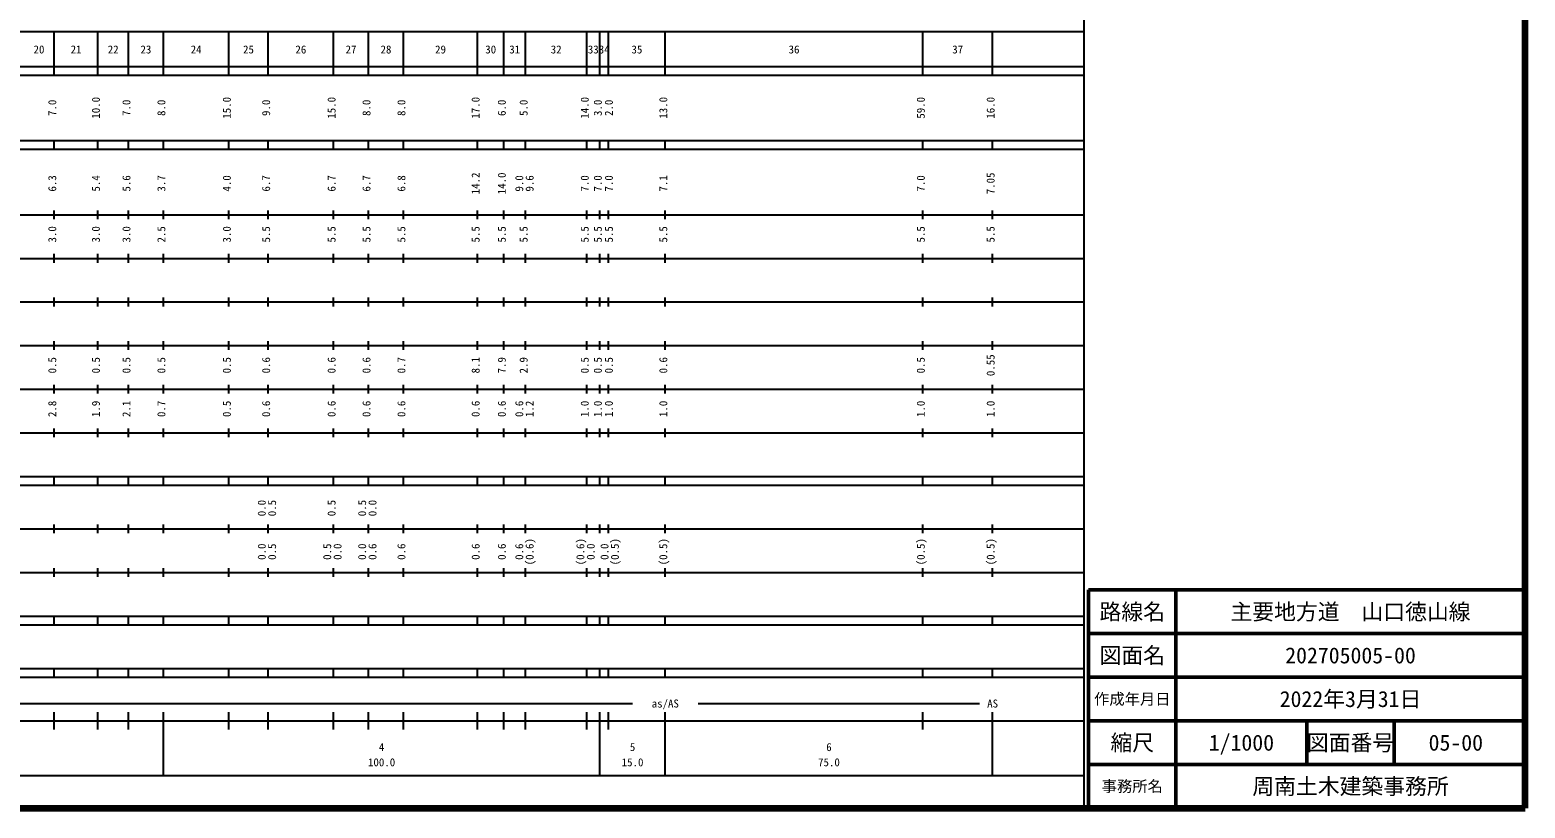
# Model space of a CAD drawing. Units: millimetres on the paper, enlarged 1000 times. Extents: x 40000 to 680000, y 20000 to 380000.
# Drawn here: x 337419 to 680000, y 20000 to 198357 of the extents above; entities that cross this region are included whole.
import ezdxf
from ezdxf.enums import TextEntityAlignment as Align

# ---------------------------------------------------------------- set-up
doc = ezdxf.new("R2010")
doc.units = ezdxf.units.MM
doc.header["$LTSCALE"] = 1000
for name, color, linetype, lineweight in [('M-TTL', 2, 'Continuous', 140), ('M-TTL-BAND', 7, 'Continuous', 25), ('M-TTL-FRAM', 2, 'Continuous', 50), ('M-TTL-LINE', 7, 'Continuous', 50)]:
    doc.layers.add(name, color=color, linetype=linetype, lineweight=lineweight)
doc.layers.add('M-TTL-TXT', color=7, linetype='Continuous')
doc.styles.add('ＭＳ ゴシック', font='')
doc.styles.get('ＭＳ ゴシック').set_extended_font_data('MS Gothic')

msp = doc.modelspace()

# ---------------------------------------------------------------- linework, layer by layer
at = {"layer": 'M-TTL'}
for p, q in [((680000, 20000), (680000, 380000)), ((40000, 20000), (680000, 20000))]:
    msp.add_line(p, q, dxfattribs=at)
at = {"layer": 'M-TTL-BAND'}
for p, q in [((579000, 20000), (579000, 370000)), ((68000, 198000), (579000, 198000)), ((343000, 188000), (343000, 198000)), ((353000, 188000), (353000, 198000)), ((360000, 188000), (360000, 198000)), ((368000, 188000), (368000, 198000)), ((383000, 188000), (383000, 198000)), ((392000, 188000), (392000, 198000)), ((407000, 188000), (407000, 198000)), ((415000, 188000), (415000, 198000)), ((423000, 188000), (423000, 198000)), ((440000, 188000), (440000, 198000)), ((446000, 188000), (446000, 198000)), ((451000, 188000), (451000, 198000)), ((465000, 188000), (465000, 198000)), ((468000, 188000), (468000, 198000)), ((470000, 188000), (470000, 198000)), ((483000, 188000), (483000, 198000)), ((542000, 188000), (542000, 198000)), ((558000, 188000), (558000, 198000)), ((40000, 190000), (579000, 190000)), ((40000, 188000), (579000, 188000)), ((40000, 173000), (579000, 173000)), ((343000, 171000), (343000, 173000)), ((353000, 171000), (353000, 173000)), ((360000, 171000), (360000, 173000)), ((368000, 171000), (368000, 173000)), ((383000, 171000), (383000, 173000)), ((392000, 171000), (392000, 173000)), ((407000, 171000), (407000, 173000)), ((415000, 171000), (415000, 173000)), ((423000, 171000), (423000, 173000)), ((440000, 171000), (440000, 173000)), ((446000, 171000), (446000, 173000)), ((451000, 171000), (451000, 173000)), ((465000, 171000), (465000, 173000)), ((468000, 171000), (468000, 173000)), ((470000, 171000), (470000, 173000)), ((483000, 171000), (483000, 173000)), ((542000, 171000), (542000, 173000)), ((558000, 171000), (558000, 173000)), ((40000, 171000), (579000, 171000)), ((40000, 156000), (579000, 156000)), ((343000, 155000), (343000, 157000)), ((353000, 155000), (353000, 157000)), ((360000, 155000), (360000, 157000)), ((368000, 155000), (368000, 157000)), ((383000, 155000), (383000, 157000)), ((392000, 155000), (392000, 157000)), ((407000, 155000), (407000, 157000)), ((415000, 155000), (415000, 157000)), ((423000, 155000), (423000, 157000)), ((440000, 155000), (440000, 157000)), ((446000, 155000), (446000, 157000)), ((451000, 155000), (451000, 157000)), ((465000, 155000), (465000, 157000)), ((468000, 155000), (468000, 157000)), ((470000, 155000), (470000, 157000)), ((483000, 155000), (483000, 157000)), ((542000, 155000), (542000, 157000)), ((558000, 155000), (558000, 157000)), ((46000, 146000), (579000, 146000)), ((343000, 145000), (343000, 147000)), ((353000, 145000), (353000, 147000)), ((360000, 145000), (360000, 147000)), ((368000, 145000), (368000, 147000)), ((383000, 145000), (383000, 147000)), ((392000, 145000), (392000, 147000)), ((407000, 145000), (407000, 147000)), ((415000, 145000), (415000, 147000)), ((423000, 145000), (423000, 147000)), ((440000, 145000), (440000, 147000)), ((446000, 145000), (446000, 147000)), ((451000, 145000), (451000, 147000)), ((465000, 145000), (465000, 147000)), ((468000, 145000), (468000, 147000)), ((470000, 145000), (470000, 147000)), ((483000, 145000), (483000, 147000)), ((542000, 145000), (542000, 147000)), ((558000, 145000), (558000, 147000)), ((52000, 136000), (579000, 136000)), ((343000, 135000), (343000, 137000)), ((353000, 135000), (353000, 137000)), ((360000, 135000), (360000, 137000)), ((368000, 135000), (368000, 137000)), ((383000, 135000), (383000, 137000)), ((392000, 135000), (392000, 137000)), ((407000, 135000), (407000, 137000)), ((415000, 135000), (415000, 137000)), ((423000, 135000), (423000, 137000)), ((440000, 135000), (440000, 137000)), ((446000, 135000), (446000, 137000)), ((451000, 135000), (451000, 137000)), ((465000, 135000), (465000, 137000)), ((468000, 135000), (468000, 137000)), ((470000, 135000), (470000, 137000)), ((483000, 135000), (483000, 137000)), ((542000, 135000), (542000, 137000)), ((558000, 135000), (558000, 137000)), ((343000, 125000), (343000, 127000)), ((353000, 125000), (353000, 127000)), ((360000, 125000), (360000, 127000)), ((368000, 125000), (368000, 127000)), ((383000, 125000), (383000, 127000)), ((392000, 125000), (392000, 127000)), ((407000, 125000), (407000, 127000)), ((415000, 125000), (415000, 127000)), ((423000, 125000), (423000, 127000)), ((440000, 125000), (440000, 127000)), ((446000, 125000), (446000, 127000)), ((451000, 125000), (451000, 127000)), ((465000, 125000), (465000, 127000)), ((468000, 125000), (468000, 127000)), ((470000, 125000), (470000, 127000)), ((483000, 125000), (483000, 127000)), ((542000, 125000), (542000, 127000)), ((558000, 125000), (558000, 127000)), ((46000, 126000), (579000, 126000)), ((343000, 115000), (343000, 117000)), ((353000, 115000), (353000, 117000)), ((360000, 115000), (360000, 117000)), ((368000, 115000), (368000, 117000)), ((383000, 115000), (383000, 117000)), ((392000, 115000), (392000, 117000)), ((407000, 115000), (407000, 117000)), ((415000, 115000), (415000, 117000)), ((423000, 115000), (423000, 117000)), ((440000, 115000), (440000, 117000)), ((446000, 115000), (446000, 117000)), ((451000, 115000), (451000, 117000)), ((465000, 115000), (465000, 117000)), ((468000, 115000), (468000, 117000)), ((470000, 115000), (470000, 117000)), ((483000, 115000), (483000, 117000)), ((542000, 115000), (542000, 117000)), ((558000, 115000), (558000, 117000)), ((52000, 116000), (579000, 116000)), ((343000, 105000), (343000, 107000)), ((353000, 105000), (353000, 107000)), ((360000, 105000), (360000, 107000)), ((368000, 105000), (368000, 107000)), ((383000, 105000), (383000, 107000)), ((392000, 105000), (392000, 107000)), ((407000, 105000), (407000, 107000)), ((415000, 105000), (415000, 107000)), ((423000, 105000), (423000, 107000)), ((440000, 105000), (440000, 107000)), ((446000, 105000), (446000, 107000)), ((451000, 105000), (451000, 107000)), ((465000, 105000), (465000, 107000)), ((468000, 105000), (468000, 107000)), ((470000, 105000), (470000, 107000)), ((483000, 105000), (483000, 107000)), ((542000, 105000), (542000, 107000)), ((558000, 105000), (558000, 107000)), ((46000, 106000), (579000, 106000)), ((40000, 96000), (579000, 96000)), ((343000, 94000), (343000, 96000)), ((353000, 94000), (353000, 96000)), ((360000, 94000), (360000, 96000)), ((368000, 94000), (368000, 96000)), ((383000, 94000), (383000, 96000)), ((392000, 94000), (392000, 96000)), ((407000, 94000), (407000, 96000)), ((415000, 94000), (415000, 96000)), ((423000, 94000), (423000, 96000)), ((440000, 94000), (440000, 96000)), ((446000, 94000), (446000, 96000)), ((451000, 94000), (451000, 96000)), ((465000, 94000), (465000, 96000)), ((468000, 94000), (468000, 96000)), ((470000, 94000), (470000, 96000)), ((483000, 94000), (483000, 96000)), ((542000, 94000), (542000, 96000)), ((558000, 94000), (558000, 96000)), ((40000, 94000), (579000, 94000)), ((49000, 84000), (579000, 84000)), ((343000, 83000), (343000, 85000)), ((353000, 83000), (353000, 85000)), ((360000, 83000), (360000, 85000)), ((368000, 83000), (368000, 85000)), ((383000, 83000), (383000, 85000)), ((392000, 83000), (392000, 85000)), ((407000, 83000), (407000, 85000)), ((415000, 83000), (415000, 85000)), ((423000, 83000), (423000, 85000)), ((440000, 83000), (440000, 85000)), ((446000, 83000), (446000, 85000)), ((451000, 83000), (451000, 85000)), ((465000, 83000), (465000, 85000)), ((468000, 83000), (468000, 85000)), ((470000, 83000), (470000, 85000)), ((483000, 83000), (483000, 85000)), ((542000, 83000), (542000, 85000)), ((558000, 83000), (558000, 85000)), ((40000, 74000), (579000, 74000)), ((343000, 73000), (343000, 75000)), ((353000, 73000), (353000, 75000)), ((360000, 73000), (360000, 75000)), ((368000, 73000), (368000, 75000)), ((383000, 73000), (383000, 75000)), ((392000, 73000), (392000, 75000)), ((407000, 73000), (407000, 75000)), ((415000, 73000), (415000, 75000)), ((423000, 73000), (423000, 75000)), ((440000, 73000), (440000, 75000)), ((446000, 73000), (446000, 75000)), ((451000, 73000), (451000, 75000)), ((465000, 73000), (465000, 75000)), ((468000, 73000), (468000, 75000)), ((470000, 73000), (470000, 75000)), ((483000, 73000), (483000, 75000)), ((542000, 73000), (542000, 75000)), ((558000, 73000), (558000, 75000)), ((40000, 64000), (579000, 64000)), ((40000, 62000), (579000, 62000)), ((343000, 62000), (343000, 64000)), ((353000, 62000), (353000, 64000)), ((360000, 62000), (360000, 64000)), ((368000, 62000), (368000, 64000)), ((383000, 62000), (383000, 64000)), ((392000, 62000), (392000, 64000)), ((407000, 62000), (407000, 64000)), ((415000, 62000), (415000, 64000)), ((423000, 62000), (423000, 64000)), ((440000, 62000), (440000, 64000)), ((446000, 62000), (446000, 64000)), ((451000, 62000), (451000, 64000)), ((465000, 62000), (465000, 64000)), ((468000, 62000), (468000, 64000)), ((470000, 62000), (470000, 64000)), ((483000, 62000), (483000, 64000)), ((542000, 62000), (542000, 64000)), ((558000, 62000), (558000, 64000)), ((40000, 52000), (579000, 52000)), ((343000, 50000), (343000, 52000)), ((353000, 50000), (353000, 52000)), ((360000, 50000), (360000, 52000)), ((368000, 50000), (368000, 52000)), ((383000, 50000), (383000, 52000)), ((392000, 50000), (392000, 52000)), ((407000, 50000), (407000, 52000)), ((415000, 50000), (415000, 52000)), ((423000, 50000), (423000, 52000)), ((440000, 50000), (440000, 52000)), ((446000, 50000), (446000, 52000)), ((451000, 50000), (451000, 52000)), ((465000, 50000), (465000, 52000)), ((468000, 50000), (468000, 52000)), ((470000, 50000), (470000, 52000)), ((483000, 50000), (483000, 52000)), ((542000, 50000), (542000, 52000)), ((558000, 50000), (558000, 52000)), ((40000, 50000), (579000, 50000)), ((71000, 44000), (475500, 44000)), ((343000, 38000), (343000, 42000)), ((353000, 38000), (353000, 42000)), ((360000, 38000), (360000, 42000)), ((368000, 27500), (368000, 42000)), ((383000, 38000), (383000, 42000)), ((392000, 38000), (392000, 42000)), ((407000, 38000), (407000, 42000)), ((415000, 38000), (415000, 42000)), ((423000, 38000), (423000, 42000)), ((440000, 38000), (440000, 42000)), ((446000, 38000), (446000, 42000)), ((451000, 38000), (451000, 42000)), ((465000, 38000), (465000, 42000)), ((468000, 27500), (468000, 42000)), ((470000, 38000), (470000, 42000)), ((483000, 27500), (483000, 42000)), ((490500, 44000), (555000, 44000)), ((542000, 38000), (542000, 42000)), ((558000, 27500), (558000, 42000)), ((40000, 40000), (579000, 40000)), ((68000, 27500), (579000, 27500))]:
    msp.add_line(p, q, dxfattribs=at)
at = {"layer": 'M-TTL-FRAM'}
for p, q in [((680000, 70000), (580000, 70000)), ((580000, 70000), (580000, 20000))]:
    msp.add_line(p, q, dxfattribs=at)
at = {"layer": 'M-TTL-LINE'}
for p, q in [((600000, 70000), (600000, 20000)), ((680000, 60000), (580000, 60000)), ((680000, 50000), (580000, 50000)), ((680000, 40000), (580000, 40000)), ((630000, 40000), (630000, 30000)), ((650000, 40000), (650000, 30000)), ((680000, 30000), (580000, 30000))]:
    msp.add_line(p, q, dxfattribs=at)

# ---------------------------------------------------------------- texts
at = {"layer": 'M-TTL-BAND', "style": 'ＭＳ ゴシック'}
for s, p in [('20', (339500, 192405)), ('21', (348000, 192405)), ('22', (356500, 192405)), ('23', (364000, 192405)), ('24', (375500, 192405)), ('25', (387500, 192405)), ('26', (399500, 192405)), ('27', (411000, 192405)), ('28', (419000, 192405)), ('29', (431500, 192405)), ('30', (443000, 192405)), ('31', (448500, 192405)), ('32', (458000, 192405)), ('33', (466500, 192405)), ('34', (469000, 192405)), ('35', (476500, 192405)), ('36', (512500, 192405)), ('37', (550000, 192405)), ('as/AS', (483000, 42500)), ('AS', (558000, 42500)), ('4', (418000, 32523)), ('5', (475500, 32523)), ('6', (520500, 32523)), ('100.0', (418000, 29033)), ('15.0', (475500, 29033)), ('75.0', (520500, 29033))]:
    msp.add_text(s, height=1833, dxfattribs=at).set_placement(p, align=Align.BOTTOM_CENTER)
for s, p in [('7.0', (344000, 180500)), ('10.0', (354000, 180500)), ('7.0', (361000, 180500)), ('8.0', (369000, 180500)), ('15.0', (384000, 180500)), ('9.0', (393000, 180500)), ('15.0', (408000, 180500)), ('8.0', (416000, 180500)), ('8.0', (424000, 180500)), ('17.0', (441000, 180500)), ('6.0', (447000, 180500)), ('5.0', (452000, 180500)), ('14.0', (466000, 180500)), ('3.0', (469000, 180500)), ('2.0', (471532, 180500)), ('13.0', (484000, 180500)), ('59.0', (543000, 180500)), ('16.0', (559000, 180500)), ('6.3', (344000, 163174)), ('5.4', (354000, 163174)), ('5.6', (361000, 163174)), ('3.7', (369000, 163174)), ('4.0', (384000, 163174)), ('6.7', (393000, 163174)), ('6.7', (408000, 163174)), ('6.7', (416000, 163174)), ('6.8', (424000, 163174)), ('14.2', (441000, 163174)), ('14.0', (447000, 163174)), ('9.0', (451000, 163174)), ('9.6', (453370, 163174)), ('7.0', (466000, 163174)), ('7.0', (469000, 163174)), ('7.0', (471532, 163174)), ('7.1', (484000, 163174)), ('7.0', (543000, 163174)), ('7.05', (559000, 163174)), ('3.0', (344000, 151500)), ('3.0', (354000, 151500)), ('3.0', (361000, 151500)), ('2.5', (369000, 151500)), ('3.0', (384000, 151500)), ('5.5', (393000, 151500)), ('5.5', (408000, 151500)), ('5.5', (416000, 151500)), ('5.5', (424000, 151500)), ('5.5', (441000, 151500)), ('5.5', (447000, 151500)), ('5.5', (452000, 151500)), ('5.5', (466000, 151500)), ('5.5', (469000, 151500)), ('5.5', (471532, 151500)), ('5.5', (484000, 151500)), ('5.5', (543000, 151500)), ('5.5', (559000, 151500)), ('0.55', (559000, 121500)), ('0.5', (344000, 121500)), ('0.5', (354000, 121500)), ('0.5', (361000, 121500)), ('0.5', (369000, 121500)), ('0.5', (384000, 121500)), ('0.6', (393000, 121500)), ('0.6', (408000, 121500)), ('0.6', (416000, 121500)), ('0.7', (424000, 121500)), ('8.1', (441000, 121500)), ('7.9', (447000, 121500)), ('2.9', (452000, 121500)), ('0.5', (466000, 121500)), ('0.5', (469000, 121500)), ('0.5', (471532, 121500)), ('0.6', (484000, 121500)), ('0.5', (543000, 121500)), ('2.8', (344000, 111500)), ('1.9', (354000, 111500)), ('2.1', (361000, 111500)), ('0.7', (369000, 111500)), ('0.5', (384000, 111500)), ('0.6', (393000, 111500)), ('0.6', (408000, 111500)), ('0.6', (416000, 111500)), ('0.6', (424000, 111500)), ('0.6', (441000, 111500)), ('0.6', (447000, 111500)), ('0.6', (451000, 111500)), ('1.2', (453370, 111500)), ('1.0', (466000, 111500)), ('1.0', (469000, 111500)), ('1.0', (471532, 111500)), ('1.0', (484000, 111500)), ('1.0', (543000, 111500)), ('1.0', (559000, 111500)), ('0.0', (392000, 88764)), ('0.5', (394370, 88764)), ('0.5', (408000, 88764)), ('0.5', (415000, 88764)), ('0.0', (417370, 88764)), ('0.0', (392000, 78764)), ('0.5', (394370, 78764)), ('0.5', (407000, 78764)), ('0.0', (409370, 78764)), ('0.0', (415000, 78764)), ('0.6', (417370, 78764)), ('0.6', (424000, 78764)), ('0.6', (441000, 78764)), ('0.6', (447000, 78764)), ('0.6', (451000, 78764)), ('(0.6)', (453370, 78764)), ('(0.6)', (465000, 78764)), ('0.0', (467370, 78764)), ('0.0', (470532, 78764)), ('(0.5)', (472902, 78764)), ('(0.5)', (484000, 78764)), ('(0.5)', (543000, 78764)), ('(0.5)', (559000, 78764))]:
    msp.add_text(s, height=1833, rotation=90, dxfattribs=at).set_placement(p, align=Align.BOTTOM_CENTER)
at = {"layer": 'M-TTL-TXT', "style": 'ＭＳ ゴシック'}
for s, height, p in [('路線名', 3666, (590000, 65000)), ('路線名', 3666, (590000, 65000)), ('主要地方道\u3000山口徳山線', 3666, (640000, 65000)), ('図面名', 3666, (590000, 55000)), ('図面名', 3666, (590000, 55000)), ('202705005-00', 3666, (640000, 55000)), ('作成年月日', 2566, (590000, 45000)), ('作成年月日', 2566, (590000, 45000)), ('2022年3月31日', 3666, (640000, 45000)), ('縮尺', 3666, (590000, 35000)), ('縮尺', 3666, (590000, 35000)), ('1/1000', 3666, (615000, 35000)), ('図面番号', 3666, (640000, 35000)), ('図面番号', 3666, (640000, 35000)), ('05-00', 3666, (664125, 35000)), ('事務所名', 2566, (590000, 25000)), ('事務所名', 2566, (590000, 25000)), ('周南土木建築事務所', 3666, (640000, 25000))]:
    msp.add_text(s, height=height, dxfattribs=at).set_placement(p, align=Align.MIDDLE_CENTER)

doc.saveas('drawing.dxf')
